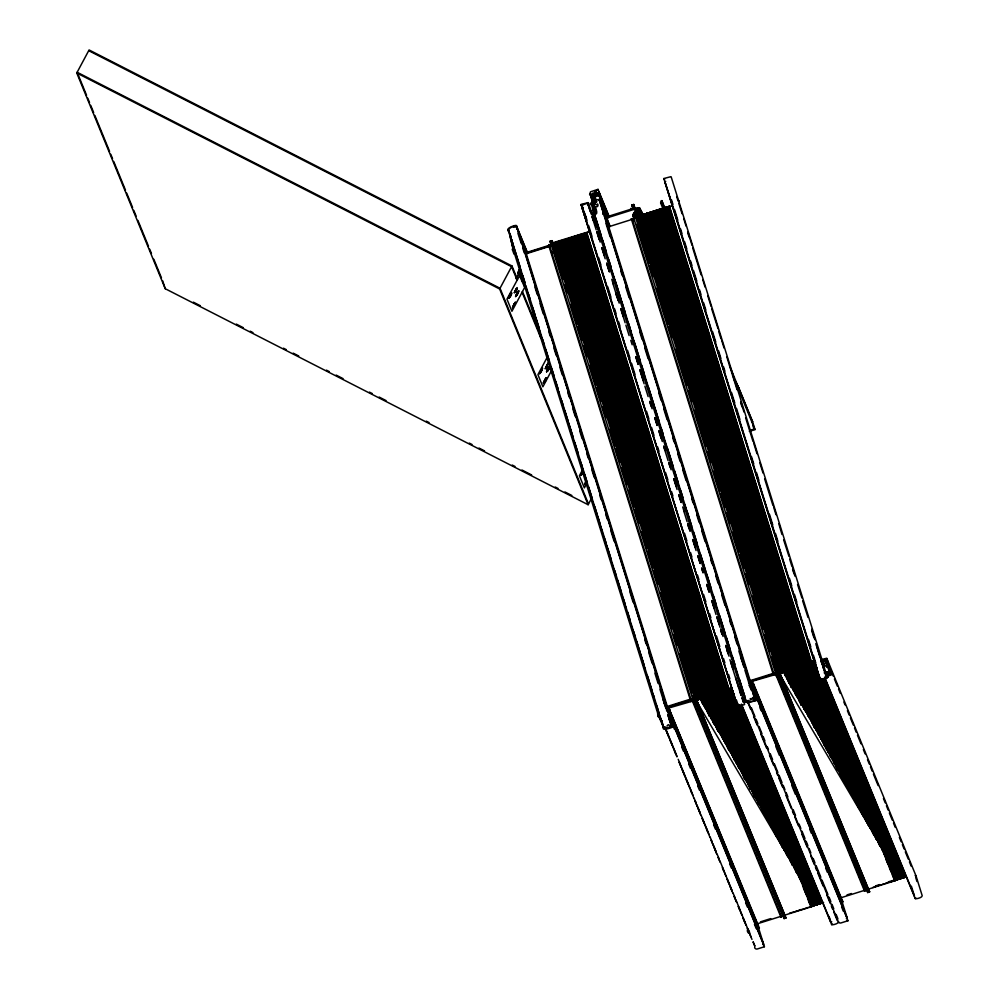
<?xml version="1.0" encoding="UTF-8"?>
<svg xmlns="http://www.w3.org/2000/svg" width="999" height="999" viewBox="0 0 999 999"><rect width="100%" height="100%" fill="white"/><g stroke="black" fill="none" stroke-linecap="round" stroke-linejoin="round"><path stroke-width="1.5" d="M829.095 666.021L826.136 658.816L821.066 660.751M540.047 372.839L541.296 370.567M542.157 369.293L540.909 371.566M663.011 208.729L660.639 202.959L660.938 201.024L661.85 200.624L665.971 210.677M548.339 363.224L545.167 368.868L547.989 363.062M782.217 670.566L782.567 669.08L781.805 669.143M667.919 724.887L667.02 725.948M596.378 201.286L594.605 196.965L596.503 194.693L598.801 194.718L598.101 192.595L598.988 192.32L609.053 216.858M585.576 482.267L584.927 484.64L585.726 483.853M754.732 947.214L754.682 947.726A2.248 2.21 -22.3 0 0 757.417 948.95L764.422 946.74L673.651 725.436A1.361 0.762 -18.1 0 0 673.401 725.112L669.542 725.886L668.93 724.75M547.29 367.944L546.828 368.868M581.93 472.365L581.068 475.199L583.116 472.24M585.801 481.805L584.865 484.577L585.876 483.628M699.013 694.917L699.425 696.328L694.967 698.501L695.491 700.324L696.803 699.949L554.008 243.306L586.788 232.692L590.009 231.955L736.975 704.882L737.861 704.607L737.449 703.171M641.77 215.197L664.285 207.817L806.73 665.009L778.958 673.588L637.562 219.78M664.372 208.067L672.639 205.469L664.834 181.643L665.721 181.368M582.042 472.14L580.993 475.137L582.829 472.789M596.066 227.26L596.141 227.06A1.361 1.136 -16.1 0 0 596.128 226.511M678.87 201.323L678.945 201.124A1.361 1.136 -16.1 0 0 678.933 200.574M516.87 294.106L516.121 295.741L516.995 294.156M517.282 293.306L518.156 291.72L517.407 293.356M548.251 368.806L549.125 367.232L548.376 368.856M511.788 240.784L512.112 240.135M743.368 692.744L743.793 694.118M513.923 304.083L512.487 308.004L515.534 301.985L512.949 306.868L513.761 305.557C513.049 308.142 516.446 300.387 514.26 304.445L514.235 303.921M590.671 499.937L588.111 504.72L165.235 288.723L76.761 72.989L89.086 49.95L511.963 265.946L517.494 279.42M165.235 288.723L162.675 280.806M588.111 504.72L499.637 288.986L511.963 265.946M516.071 278.696L516.745 277.422A11.414 11.201 -22.3 0 0 518.356 272.989L524.7 287.387L511.925 311.263L506.955 299.138L519.992 274.875A1.898 1.861 -22.3 0 0 520.129 274.363M522.215 281.318L522.427 280.819A1.898 1.861 -22.3 0 0 522.564 280.307M547.14 357.392L537.924 374.637L542.894 386.775L550.874 371.853M582.23 470.454L579.395 475.761L584.365 487.899L585.814 485.189M779.133 669.567L779.382 671.465M586.288 481.743L585.389 483.491L586.201 482.18M696.328 700.074L697.015 699.088M778.958 673.588L779.645 672.602M826.123 672.901L828.633 671.49L829.819 674.375M547.19 364.51L546.316 367.332M546.703 365.809L545.779 367.332L546.453 366.483M547.052 365.359L547.714 364.51L546.79 366.034M743.006 700.611L744.73 700.536L743.368 701.872M598.988 200.562L599.2 200.212A1.361 1.136 -16.1 0 0 599.175 199.65L755.232 700.511L747.951 702.784L745.754 702.047M741.308 704.832L740.684 705.232M666.77 710.664L667.881 708.778M752.784 683.915L753.496 683.691L752.946 684.477L842.257 902.247L842.756 901.31L842.045 901.535L751.91 680.881L775.349 673.501L864.51 891.046L865.221 890.821L776.211 673.788L777.859 672.714L867.731 892.569L869.842 891.62L868.231 891.645M666.171 708.041L694.255 698.726L694.942 701.123L699.637 699.213L557.192 242.02L699.637 699.213M641.458 216.508L637.849 208.192M639.647 220.467L640.297 220.017M633.828 220.492L633.716 221.154M595.691 214.285C598.326 213.374 595.329 208.666 595.779 206.543C599.912 207.792 597.027 201.586 597.24 204.92L595.267 204.383L592.494 193.444C593.706 194.368 596.353 194.468 597.277 195.155L598.314 193.244M742.794 699.874L746.016 700.137M740.471 689.884A1.436 0.799 -18.1 0 0 740.759 690.147L741.408 690.172L595.729 222.615L595.254 223.102A1.436 1.186 -16.1 0 0 595.217 223.651M876.635 839.197L804.083 662.374L805.069 661.825M752.572 697.789L750.611 699.937L750.212 698.526M747.727 928.983C745.604 933.491 753.283 936.001 747.202 928.183M832.167 923.75C829.195 926.036 838.823 924.025 838.611 921.752M692.844 700.037L691.957 700.649L692.694 700.923M634.24 468.781L625.162 471.69L626.123 471.578M716.87 442.295L707.804 445.192L717.931 442.195L788.823 669.705M596.016 201.81L595.404 203.209M657.642 713.236L657.841 716.37A1.436 0.799 -18.1 0 0 658.129 716.645L658.766 716.67L513.099 249.101L512.612 249.6A1.436 1.186 -16.1 0 0 512.587 250.137M740.184 686.775L739.772 687.462M820.666 679.72L820.254 680.082A1.361 0.762 -18.1 0 0 820.216 680.469M694.942 701.123L784.14 918.593L786.063 917.969L785.851 917.294M869.58 891.995L780.381 674.525L777.072 675.399L776.548 673.576M751.748 421.953L752.522 421.703L729.557 365.709M696.79 700.536L785.976 918.019M551.261 242.357L552.484 241.271L550.274 241.733L693.893 702.684L695.754 701.51M780.381 674.525L779.095 674.3L778.571 672.489L783.016 670.317L781.967 668.843M633.89 215.859L635.127 214.785L632.904 215.247L776.523 676.186L778.596 675.137M512.924 248.551L512.487 248.938A1.436 1.186 -16.1 0 0 512.412 249.588L513.961 254.071M662.15 721.003L661.6 721.628M664.884 726.66L664.859 726.735C661.226 728.421 674.138 727.497 673.651 725.436M748.263 702.21L838.286 921.702A2.248 2.21 -22.3 0 0 841.008 922.926L848.014 920.728L757.254 699.412C757.879 701.76 744.667 702.247 748.463 700.724L749.013 700.424M516.108 227.21L516.57 226.698A1.361 1.136 -16.1 0 0 516.545 226.149L672.589 726.997C674.025 726.81 661.101 731.768 663.511 727.622L656.543 705.294M915.758 897.739C912.786 899.999 922.427 898.014 922.214 895.741L916.083 876.061L826.847 658.491A1.361 0.762 -18.1 0 0 826.635 658.254L821.827 659.527M738.136 706.168L737.624 706.58A1.361 0.762 -18.1 0 0 737.587 706.967L744.53 704.557A1.361 0.762 -18.1 0 0 744.58 704.17L740.409 689.71M575.711 237.213L579.87 235.689L575.574 237.263M609.215 216.671L598.014 189.348L590.521 191.796L589.622 194.493A1.261 1.036 -16.1 0 0 589.897 194.93L590.884 193.868L593.918 203.559M596.828 194.63L595.441 191.121L598.051 189.935A1.386 1.149 -16.1 0 0 598.026 189.385L598.026 189.385M594.605 196.965L599.075 195.554L603.771 207.03M585.139 214.535L581.018 204.47L588.136 202.597A1.361 1.136 -16.1 0 1 588.448 203.059L596.378 227.223M822.627 661.775L827.209 677.672A1.361 0.762 -18.1 0 1 827.16 678.071L820.216 680.494L663.823 178.534L670.941 176.661A1.361 1.136 -16.1 0 1 671.253 177.123L822.165 660.289M527.559 252.859L516.358 225.562C515.871 224.638 504.183 228.521 508.853 231.268M737.587 706.992L581.193 205.032L588.299 203.147A1.361 1.136 -16.1 0 1 588.611 203.609M583.978 204.508L581.343 204.97A1.361 1.136 -16.1 0 1 581.031 204.508M599.163 199.625C598.676 198.701 586.987 202.585 591.658 205.319L610.901 266.82M516.533 226.111C516.046 225.187 504.345 229.071 509.028 231.818M513.786 227.335L516.396 226.149A1.361 1.136 -16.1 0 0 516.371 225.587L516.371 225.587M590.009 231.955L582.03 207.58L582.917 207.305M583.091 207.854L582.205 208.129L736.975 704.882M516.62 229.358L517.507 229.071M608.341 216.983L605.968 211.214L605.257 211.438L598.988 192.32M610.064 226.199L604.645 212.562L602.784 213.886M643.181 216.071L638.648 207.942L633.653 208.354L632.779 205.669L634.115 205.107L633.716 204.458L631.78 205.045L632.941 208.591L631.156 209.153L630.906 208.379L630.444 209.378L607.005 216.758L605.531 212.287L605.968 211.214M604.645 212.562L606.455 218.082L639.36 207.705L643.856 215.859M635.014 209.078L636.113 211.663L636.076 209.902L637.3 209.515L638.486 212.4M526.66 253.122L524.288 247.352L523.576 247.577L526.036 253.771M604.457 215.784L606.381 221.641L607.367 222.253L606.655 222.477M527.397 253.059L517.332 228.521L523.751 248.139L524.463 247.914L669.005 711.837L668.294 712.062L672.015 724.987M524.025 248.976L524.737 248.751L524.288 247.352M525.312 252.884L548.751 245.492L549.213 244.505L549.637 245.829L551.423 245.267L550.099 241.184L552.322 240.722L551.086 241.795M589.835 231.406L553.983 242.42L555.069 243.506M776.211 673.788L773.476 675.112L631.306 218.793L634.053 218.769L632.904 215.247M548.676 245.292L549.388 245.067L691.558 701.373L690.846 701.598L548.676 245.292L548.926 246.054L525.486 253.434L523.851 248.426L524.562 248.189L526.923 253.958M549.462 245.267L551.248 244.705M559.003 242.27L572.714 237.949M575.461 237.075L585.414 233.941M607.017 223.601L608.116 226.948L631.555 219.555L631.306 218.793M527.684 253.284L555.494 244.518M666.121 212.937L664.947 210.065L638.111 218.531L637.35 216.196L639.06 220.667M637.187 220.08L638.411 219.693M749.799 430.432L754.008 429.108L752.746 425.05M749.325 431.381L754.982 429.595L752.297 420.816M627.434 471.166L635.302 468.681M778.258 667.344L779.47 666.97M778.97 667.407L779.682 666.87M778.521 668.219L779.969 667.769A5.457 5.345 -22.3 0 1 780.356 668.818M696.303 696.553L697.527 696.166M722.177 688.511L724.999 687.612M785.202 668.968L790.446 667.32M666.508 710.776L668.294 710.214L667.22 706.48L700.137 696.103L699.387 693.518M749.687 684.39L751.897 684.19L750.823 680.456L783.74 670.092M669.904 709.702L669.342 710.501L758.653 928.258L759.377 928.034L668.319 706.905L691.758 699.512L780.906 917.07L783.216 915.633L784.14 918.593M748.8 681.555L751.723 680.631M786.001 669.829L788.86 668.93M713.386 693.156L716.246 692.257M778.021 673.114L814.235 661.7M694.904 699.487L696.128 699.1M694.979 699.65L730.182 688.636M695.104 699.962L696.54 699.5A5.457 1.049 -17.3 0 0 696.415 699.2M695.167 700.124L696.39 699.737A5.457 1.049 -17.3 0 1 696.166 699.949L696.228 700.112A5.869 1.136 -17.3 0 0 695.741 698.925L695.804 699.063A5.457 1.049 -17.3 0 1 696.078 699.088M732.329 688.736L710.301 695.666L567.907 238.649L710.351 695.841L704.944 697.364L562.549 240.334L704.994 697.527L699.587 699.05M827.859 666.333L825.486 660.564L822.652 660.839M821.028 661.975L825.486 660.564M750.761 685.002L751.473 684.777L750.923 685.576L754.645 698.501M749.088 685.701L752.06 684.765L755.019 691.957M826.136 658.816L828.246 666.133L826.86 667.207L828.421 666.72L830.781 672.489M742.057 698.451L745.042 697.514M824.175 672.901L828.633 671.49M744.48 698.301L742.657 699.375M753.583 696.815L755.369 696.253L755.781 697.689L756.668 697.414L847.239 918.243L846.353 918.518M671.778 722.277L672.19 723.701L673.076 723.426L763.648 944.255L762.749 944.53M746.253 700.961L747.102 700.686M664.834 181.643L819.605 678.396L820.504 678.109M743.443 702.484L747.814 700.873A1.361 0.762 -18.1 0 0 747.851 700.486M669.555 727.309L671.715 726.635M825.599 678.159L826.46 677.884M760.501 921.84L770.753 918.605M810.738 906.006L811.837 906.617L785.401 914.947M894.742 879.395L901.797 877.172M847.027 894.892L851.423 893.518M875.486 885.926L879.782 884.577M888.361 881.867L892.656 880.519M894.392 879.969L895.104 879.744M823.588 902.447L820.329 903.471L738.96 705.094M668.319 706.905L757.267 923.813L780.706 916.42L780.906 917.07M751.91 680.881L840.871 897.789L864.31 890.409L864.51 891.046M776.073 673.276L865.022 890.184L866.82 889.622L867.731 892.569M867.532 889.397L895.441 880.594L895.166 879.732M669.78 711.375L758.441 927.559L759.377 928.034M741.445 704.083L830.856 922.102L831.755 921.827M915.146 875.586L916.083 876.061M847.077 920.216L848.014 920.728M664.722 179.208L664.235 179.096A1.361 1.136 -16.1 0 1 663.836 178.571L663.836 178.571M696.615 699.974L785.164 915.871M509.228 230.07L508.603 230.195L513.299 249.987M592.145 199.238L592.882 199.088L593.131 200.162L592.395 200.3L593.394 201.224L593.643 202.285L592.894 202.435L593.406 204.608L594.143 204.47L593.906 206.731L594.655 206.593L594.904 207.655L594.155 207.804L595.404 209.79L594.667 209.927L595.429 213.174L590.334 194.068L595.416 213.099M512.412 243.456L513.149 243.306M512.487 243.956L513.224 243.818M671.803 726.61L672.339 726.673A1.361 0.762 -18.1 0 1 672.589 726.972M753.196 697.602L753.87 696.753L755.669 697.302M661.75 213.137L662.899 213.137M598.214 192.919C596.465 194.942 592.107 192.12 595.641 191.758M660.639 202.959L661.788 202.959L664.16 208.729M670.267 722.776L672.077 723.313M763.76 946.203L764.41 946.715M581.893 205.694L581.518 205.519A1.361 1.136 -16.1 0 1 581.206 205.057L581.193 205.032M814.709 660.626L813.036 660.976L819.567 676.96M813.086 661.138L901.897 878.333L901.135 878.333L812.1 661.263L812.849 661.213M811.875 661.338L901.198 878.546L899.737 878.783L810.701 661.7L811.875 661.338L900.961 878.62M898.863 879.282L809.777 662L810.751 661.875L899.799 878.995L898.338 879.22L809.889 663.586M809.827 662.162L806.742 662.949L895.766 880.032M819.605 678.396L814.959 662.237L806.73 665.009M806.792 663.124L895.304 880.169M806.555 663.199L803.483 663.985L873.114 833.815M858.353 807.404L800.037 665.259L803.533 664.148M857.005 804.794L800.037 665.259M799.799 665.322L796.952 666.033L844.18 781.23M797.002 666.208L842.769 778.433M830.306 756.38L793.693 667.07L796.777 666.283M816.071 730.019L790.659 668.019L793.743 667.232M790.709 668.194L815.196 728.471M790.484 668.269L787.399 669.043L802.197 705.169M787.449 669.218L784.377 670.004L791.495 687.424M784.415 670.179L783.204 670.366M722.677 689.123L724.774 688.461M713.873 692.082L714.572 691.857M905.094 877.085L901.897 878.333M898.338 879.22L895.541 880.107L807.105 664.46M895.366 880.381L894.667 880.606M891.17 881.705L888.548 882.304M885.514 883.253L887.849 882.529M884.889 883.69L882.492 884.215M881.618 884.714L878.533 885.464M875.499 886.413L878.296 885.539M875.336 886.7L872.764 887.512M820.329 903.471L818.93 903.92L737.562 705.531M818.93 903.92L817.532 904.357L729.095 688.723M817.532 904.357L808.74 907.354M804.545 908.678L801.747 909.565M798.651 910.301L801.223 909.502M798.251 910.663L795.629 911.263M794.992 911.687L792.594 912.212M789.572 913.173L791.67 912.512M88.699 50.674L511.575 266.658L517.107 280.145M77.148 72.278L500.024 288.261L588.498 503.996M76.761 72.989L499.637 288.986M193.356 302.16L200.287 305.706M236.326 324.113L243.269 327.66M250.2 331.193L252.972 332.617M283.479 348.189L286.251 349.613M293.182 353.147L298.726 355.981M326.448 370.142L329.233 371.566M336.163 375.1L343.094 378.646M369.43 392.108L372.202 393.519M379.145 397.053L386.076 400.599M426.286 421.141L429.058 422.552M469.268 443.094L472.04 444.505M478.971 448.052L484.515 450.874M512.25 465.047L515.022 466.458M521.953 470.005L531.655 474.962M555.219 487L558.004 488.411M564.934 491.958L571.865 495.492M718.169 685.801L718.93 688.011M554.008 243.306L555.232 244.056M641.108 214.36L638.873 210.552L638.648 207.942L640.421 212.238M804.083 662.374L806.218 662.999L805.481 660.451M720.479 688.386L722.614 689.023L811.837 906.617M825.873 673.114L830.706 674.675L828.421 666.72M749.862 683.903L750.374 684.652L751.485 682.754M518.356 272.989L519.78 275.387M780.144 675.162L778.571 672.489L779.744 675.361M781.717 677.821L882.367 848.75L882.167 848.039M735.826 382.954L738.973 388.324L752.572 421.678M738.973 388.324L734.452 380.182L739.322 389.36M783.778 671.678L882.367 848.75L784.49 671.453L789.26 683.266M700.174 697.702L798.775 874.762L798.563 874.063M784.477 671.465L805.868 711.338M807.354 714.085L809.565 718.219M725.224 742.856L700.873 697.477L798.775 874.762L694.967 698.501L696.153 701.373M726.698 745.604L729.657 751.111M639.672 211.051L641.658 215.884L639.36 207.705L643.756 215.946M744.08 694.792L744.68 696.166M741.233 689.635L744.717 697.702M662.037 722.639L659.14 715.921L658.766 716.67M660.289 718.593L660.576 719.268M663.823 728.234L658.603 716.133L660.002 717.919L656.58 706.693M663.511 727.622L663.798 728.296L660.576 717.806M749.063 932.554L751.985 939.41M753.159 942.144L754.919 946.265L753.146 941.895M732.617 375.075L754.982 429.595M831.455 671.778L833.228 676.098M834.415 678.983L837.362 686.188M838.548 689.06L840.321 693.381M843.868 702.035L845.042 704.907M847.402 710.676L849.175 714.997M850.361 717.869L853.308 725.074M854.495 727.959L856.268 732.279M857.454 735.164L860.988 743.805M863.361 749.562L865.134 753.883M867.494 759.64L869.267 763.973M870.441 766.845L872.214 771.166M873.401 774.05L878.121 785.576M883.441 798.538L885.214 802.859M886.4 805.743L888.173 810.064M889.347 812.936L892.307 820.142M893.481 823.026L895.254 827.347M899.387 837.424L901.16 841.745M902.347 844.63L904.12 848.95M905.306 851.835L908.253 859.04M909.44 861.912L911.213 866.233M639.36 207.705L642.894 216.321M827.609 666.97L830.132 673.301M824.612 660.227L827.559 667.432M639.36 211.663L641.133 215.984M828.084 672.29L829.27 675.162M638.536 210.29L640.309 214.623M822.402 659.989L824.762 665.759M823.114 661.825L824.887 666.146M822.951 662.349L824.724 666.683M826.71 674.35L827.896 677.222M636.076 209.902L637.262 212.787M827.784 677.459C824.45 672.452 830.294 674.562 826.972 675.848M633.628 204.47L635.401 208.791M826.473 674.55L827.659 677.434M823.388 667.744L825.761 673.513M632.779 205.669L634.552 209.99M635.189 212.275L636.85 217.595A2.897 2.847 -22.3 0 1 635.189 212.275L636.95 216.571M631.78 205.045L632.966 207.929M825.636 679.507L914.46 896.091L911.35 886.088M915.271 898.688L824.462 677.285L831.405 674.849A1.361 0.762 -18.1 0 0 831.455 674.462L826.872 658.553M823.725 678.708L905.156 877.297M823.501 678.783L904.919 877.372M823.263 678.845L904.632 877.234M823.026 678.92L904.457 877.522M904.22 877.597L822.602 678.658M822.564 679.07L903.995 877.671M822.327 679.145L903.758 877.746M822.102 679.22L903.458 877.609M821.865 679.295L903.296 877.884M814.61 662.287L816.97 668.031M821.628 679.37L903.059 877.959M814.372 662.362L816.732 668.106M821.403 679.432L902.834 878.034M814.085 662.262L817.681 671.053M821.166 679.507L902.596 878.109M813.86 662.337L818.618 674.013M820.928 679.582L902.297 877.971M820.703 679.657L902.134 878.258M901.66 878.396L812.574 661.113M812.337 661.188L901.36 878.258M900.736 878.695L811.688 661.575M811.4 661.488L900.499 878.77M811.176 661.563L900.199 878.633M900.037 878.92L810.988 661.8M810.476 661.775L899.562 879.058M810.826 663.286L899.337 879.132M810.589 663.361L899.038 878.995M898.638 879.357L809.54 662.075M809.939 663.748L898.401 879.432M809.665 663.661L898.163 879.507M809.427 663.723L897.864 879.37M809.19 663.798L897.701 879.644M808.965 663.873L897.464 879.719M808.728 663.948L897.239 879.794M808.503 664.023L897.002 879.869L808.541 664.198M808.266 664.098L896.765 879.944M808.029 664.173L896.54 880.019M807.804 664.248L896.303 880.094M805.556 659.49L806.73 662.362M807.567 664.323L896.066 880.169M806.805 664.435L895.441 880.594M806.63 664.61L895.141 880.456M806.405 664.685L894.904 880.531M806.218 664.934L882.229 850.199M885.763 858.828L888.186 864.784M889.36 867.669L891.133 871.977M892.307 874.849L894.08 879.17M805.981 664.997L880.281 846.165M880.057 846.24L805.806 665.309L663.361 208.117M805.469 664.972L879.232 844.879M805.007 665.122L876.41 839.272M804.769 665.197L876.173 839.347M804.532 665.272L874.699 836.338M804.307 665.346L873.938 835.176M871.116 829.582L803.246 664.06M803.009 664.123L870.291 828.208M802.784 664.198L869.992 828.084M868.581 825.286L802.597 664.447M802.909 665.784L868.343 825.361M802.672 665.858L866.995 822.751M802.434 665.933L866.17 821.39M802.209 666.008L863.586 815.708M801.972 666.083L863.348 815.783M801.735 666.158L863.124 815.858M801.51 666.221L862.237 814.297M801.273 666.296L860.289 810.251M801.036 666.37L860.002 810.127M858.591 807.329L800.211 665.009M799.749 665.159L856.942 804.607M856.118 803.233L799.562 665.396M799.874 666.745L854.182 799.188M799.637 666.82L853.945 799.262M799.412 666.882L853.059 797.702M799.175 666.957L852.234 796.34M798.938 667.032L850.236 792.107M798.988 667.207L850.299 792.294M798.713 667.107L848.288 788.061M798.476 667.182L848.064 788.136M798.238 667.257L847.239 786.762M798.014 667.332L847.002 786.837M845.004 782.604L797.19 665.958M797.539 667.469L844.118 781.043M796.49 666.183L842.482 778.321M796.84 667.694L842.244 778.383M796.615 667.769L840.296 774.337M796.378 667.844L838.298 770.104M796.141 667.919L838.011 769.979M796.191 668.081L838.061 770.179M795.916 667.994L837.237 768.805M795.679 668.056L837.012 768.88M795.454 668.131L835.002 764.647M795.216 668.206L834.19 763.273M794.979 668.281L832.179 759.04M794.754 668.356L831.305 757.492M794.792 668.531L831.355 757.679M831.131 757.741L793.93 666.995M793.456 667.145L828.296 752.147M793.818 668.656L828.071 752.21M793.581 668.718L826.66 749.412M604.62 208.479L608.616 217.819M793.356 668.793L826.373 749.3M793.119 668.868L825.012 746.69M605.531 212.287L607.617 217.208M792.881 668.943L824.187 745.316M792.657 669.018L822.189 741.083M792.419 669.093L821.365 739.71M792.182 669.168L819.355 735.476M791.957 669.243L819.13 735.551M595.441 191.121L596.615 193.993M791.72 669.305L818.306 734.19M606.455 218.082L609.989 226.698M816.308 729.944L790.896 667.944M790.783 669.605L814.422 727.284M790.559 669.68L814.197 727.359M790.321 669.755L812.187 723.126M790.084 669.829L810.189 718.88M789.859 669.904L809.365 717.519M789.622 669.967L809.128 717.594M789.385 670.042L808.303 716.233M593.356 193.169L596.89 201.786M789.16 670.117L806.305 711.987M788.336 668.756L806.068 712.062M788.099 668.831L805.256 710.701M805.019 710.764L787.911 669.068M787.637 668.98L804.195 709.402M592.494 193.444L596.028 202.06M787.399 669.043L800.961 702.11M787.761 670.554L801.96 705.244M787.524 670.629L801.722 705.306M787.287 670.704L801.498 705.381M787.062 670.779L801.26 705.456M786.825 670.853L799.262 701.223M786.588 670.928L796.028 693.93M786.638 671.103L797.252 696.977M786.363 671.003L797.027 697.052M590.334 194.068L592.095 198.376M786.126 671.078L796.203 695.691M590.259 193.993L592.032 198.302M785.888 671.141L795.379 694.317M785.664 671.216L793.381 690.084M592.395 200.3L593.568 203.172M785.426 671.291L793.144 690.159M785.189 671.365L789.322 681.43M785.239 671.54L791.732 687.349M784.727 671.515L791.27 687.499M784.327 671.528L789.035 683.328M784.078 671.902L787.025 679.095M783.603 671.753L785.376 676.061M589.485 207.63L587.712 203.321L591.246 214.136M590.659 210.514L593.606 217.695M780.219 673.95L869.355 891.295M809.202 747.177L810.976 751.485M832.179 803.208L833.953 807.517M779.095 674.3L780.868 678.621M783.228 684.377L785.002 688.698M786.176 691.57L787.949 695.891M790.309 701.648L791.495 704.532M799.163 723.239L800.936 727.559M802.122 730.444L803.883 734.752M809.202 747.714L811.563 753.471M815.109 762.1L816.87 766.42M818.056 769.305L819.829 773.613M822.189 779.37L823.963 783.691M825.137 786.575L826.91 790.896M833.99 808.166L836.95 815.359M838.124 818.243L839.897 822.552M841.083 825.436L842.844 829.757M848.163 842.706L850.524 848.463M854.07 857.105L855.831 861.413M857.017 864.297L858.79 868.618M861.15 874.375L862.924 878.683M864.098 881.568L865.871 885.888M777.859 672.714L866.82 889.622M582.03 207.58L586.176 217.682M753.496 683.691L842.969 902.022M750.823 680.456L751.997 683.328M764.46 714.997L766.233 719.317M777.447 746.665L779.22 750.986M784.54 763.935L786.3 768.256M800.474 802.809L802.247 807.13M816.42 841.682L818.193 846.003M833.428 883.153L835.127 887.299M837.399 892.831L839.098 896.99M756.905 700.349L755.719 697.464C750.286 698.875 753.458 700.599 756.992 699.1A1.361 0.762 -18.1 0 1 757.242 699.4M759.927 707.791L761.113 710.676M775.911 746.765L779.47 755.419M791.895 785.726L795.441 794.392M809.652 829.033L811.425 833.366M825.636 868.006L827.409 872.327M841.62 906.967L843.393 911.3M751.423 707.816L754.932 716.508M756.131 719.305L757.879 723.676M759.078 726.473L762 733.728M763.186 736.513L764.934 740.896M767.294 746.64L768.468 749.512M770.254 753.733L772.589 759.552M774.375 763.785L777.884 772.464M779.083 775.261L782.005 782.517M783.204 785.301L784.952 789.685M786.138 792.482L787.886 796.865M793.206 809.702L795.541 815.521M799.088 824.05L800.836 828.433M802.035 831.218L804.957 838.473M806.156 841.27L807.904 845.654M809.09 848.438L810.838 852.821M813.211 858.478L814.959 862.874M816.158 865.658L820.841 877.222M822.027 880.094L827.909 894.442M829.108 897.227L830.856 901.61M832.042 904.395L833.79 908.79M836.163 914.447L837.911 918.83M747.702 702.122L750.649 709.315M753.596 716.495L757.13 725.112M760.664 733.741L766.558 748.101M769.505 755.294L773.626 765.346M776.573 772.527L777.746 775.411M778.933 778.283L782.467 786.9M786.001 795.516L791.308 808.453M792.482 811.325L793.656 814.197M794.842 817.07L798.376 825.698M801.91 834.315L807.217 847.252M810.751 855.868L814.285 864.485M815.459 867.357L816.645 870.229M817.819 873.114L823.126 886.038M826.66 894.654L830.194 903.283M831.38 906.155L832.554 909.028M833.728 911.9L837.262 920.529M551.935 240.609L553.708 244.93M741.458 704.745L831.68 924.712M550.099 241.184L551.873 245.504M740.721 706.156L821.553 903.321M740.484 706.231L821.328 903.396M740.247 706.305L821.091 903.471M739.485 705.119L820.853 903.533M739.248 705.194L820.554 903.396M739.01 705.269L820.391 903.683M738.736 705.157L820.154 903.758M731.468 688.161L734.415 695.341M738.498 705.232L819.929 903.833M731.243 688.224L734.19 695.416M738.261 705.306L819.692 903.908M730.956 688.136L734.54 696.927M738.036 705.381L819.392 903.77M730.719 688.211L736.663 702.759M737.799 705.456L819.23 904.058M730.494 688.274L736.388 702.659M730.544 688.448L818.993 904.12M730.257 688.348L818.755 904.195M730.019 688.423L818.531 904.27M729.794 688.498L818.231 904.132M729.557 688.573L818.056 904.42M729.32 688.648L817.831 904.495M729.145 688.885L817.594 904.57M728.858 688.798L817.294 904.432M728.621 688.86L817.132 904.719M728.446 689.11L816.895 904.782M728.209 689.185L816.67 904.857M727.971 689.26L816.433 904.932M727.697 689.16L816.133 904.794M727.459 689.235L815.971 905.082M727.222 689.31L815.733 905.156M726.997 689.385L815.496 905.231M726.76 689.46L815.271 905.306M726.523 689.522L814.972 905.169M726.298 689.597L814.797 905.444M726.648 691.108L814.572 905.519M726.423 691.183L814.335 905.594M726.186 691.258L814.098 905.668M725.948 691.333L813.798 905.531M725.174 690.134L813.636 905.818M724.312 688.598L813.398 905.893M724.075 688.673L813.174 905.968M723.838 688.748L812.874 905.831M812.699 906.105L723.663 688.998M723.376 688.898L812.474 906.18M723.139 688.973L812.237 906.255M812 906.33L722.964 689.21M723.626 692.07L811.538 906.48M723.438 692.307L801.285 882.105M802.459 884.977L811.3 906.555M723.201 692.382L799.275 877.871M803.408 887.936L806.355 895.116M807.467 897.789L811.076 906.617M723.513 693.718L794.267 866.233M808.416 900.736L810.189 905.044M722.976 692.457L797.277 873.626M722.152 691.096L797.04 873.7M721.915 691.171L796.215 872.339M721.678 691.246L794.217 868.094M721.453 691.308L792.806 865.296M721.166 691.221L792.507 865.159M720.941 691.296L792.282 865.234M720.991 691.458L791.158 862.562M720.704 691.358L790.334 861.2M720.466 691.433L788.336 856.955M720.242 691.508L788.099 857.03M720.004 691.583L787.274 855.668M719.767 691.658L787.05 855.743M719.542 691.733L784.39 849.862M719.592 691.895L785.039 851.498M719.305 691.808L784.215 850.137M719.068 691.882L782.804 847.339M718.843 691.945L782.517 847.214M718.606 692.02L782.279 847.277M718.418 692.27L780.344 843.243M718.144 692.17L778.283 838.798M718.194 692.344L778.333 838.998M717.906 692.245L778.109 839.073M717.669 692.319L776.698 836.275M717.444 692.394L776.46 836.35M717.207 692.469L775.049 833.541M716.97 692.544L774.225 832.179M716.745 692.607L772.165 827.746M716.795 692.782L772.227 827.934M716.508 692.682L771.403 826.573M716.271 692.757L771.166 826.648M715.446 691.395L770.341 825.286M715.222 691.47L768.343 821.041M714.984 691.545L768.106 821.116M714.747 691.62L766.695 818.318M714.522 691.683L766.408 818.193M714.285 691.758L764.46 814.148M714.06 691.832L764.223 814.222M713.823 691.907L762.225 809.977M713.586 691.982L760.227 805.743M713.948 693.493L759.402 804.382M713.711 693.568L759.165 804.457M713.473 693.643L758.341 803.084M713.249 693.718L756.343 798.85M713.011 693.781L756.106 798.925M712.774 693.855L755.232 797.364M712.549 693.93L754.47 796.191M712.362 694.18L751.822 790.321M752.459 791.957L754.233 796.265M712.125 694.255L751.585 790.396M712.437 695.591L750.811 789.222M711.663 694.392L750.586 789.297M711.375 694.305L750.349 789.372M711.151 694.38L748.351 785.127M710.913 694.442L746.353 780.893M710.676 694.517L746.116 780.968M710.451 694.592L745.291 779.595M710.214 694.667L745.054 779.67M709.989 694.742L741.82 772.377M710.027 694.917L741.283 771.116M742.469 773.988L744.23 778.308M709.752 694.817L741.583 772.439M709.515 694.892L740.234 769.829M709.327 695.129L739.41 768.468M709.103 695.204L739.173 768.531M708.815 695.104L738.348 767.17M708.591 695.179L736.3 762.749M708.628 695.354L736.35 762.936M708.353 695.254L736.113 762.999M708.116 695.329L734.702 760.202M707.891 695.404L734.477 760.276M707.654 695.479L732.467 756.031M707.417 695.554L730.469 751.797M707.192 695.629L730.182 751.685M707.242 695.791L730.232 751.872M706.955 695.691L729.407 750.499M706.718 695.766L729.183 750.574M706.493 695.841L728.358 749.213M706.256 695.916L726.348 744.979M706.018 695.991L725.474 743.431M705.794 696.066L723.476 739.185M705.843 696.228L724.113 740.808M705.556 696.141L723.301 739.447M705.319 696.216L722.477 738.074M705.094 696.278L720.466 733.84M704.857 696.353L720.242 733.915M704.62 696.428L719.417 732.542M704.395 696.503L719.13 732.442M704.445 696.678L719.18 732.617M704.158 696.578L718.356 731.256M703.92 696.653L718.131 731.33M703.696 696.728L717.307 729.969M703.508 696.965L715.296 725.724M703.82 698.313L714.485 724.362M703.046 697.115L714.248 724.437M702.809 697.19L713.423 723.076M702.522 697.09L711.425 718.83M702.297 697.165L711.188 718.905M702.06 697.24L709.777 716.096M701.822 697.314L709.54 716.171M701.598 697.389L709.315 716.246M701.36 697.464L707.304 712.012M701.123 697.527L705.893 709.203M700.898 697.602L705.069 707.841M700.724 697.539L704.844 707.592M700.474 697.926L703.421 705.107M509.453 232.705L511.226 237.038M700.012 697.764L702.359 703.508M720.304 760.276L722.077 764.585M697.265 704.645L699.038 708.953M706.118 726.236L709.078 733.428M710.252 736.3L712.025 740.621M713.211 743.506L714.972 747.826M720.291 760.776L722.652 766.533M726.198 775.162L727.959 779.482M729.145 782.367L730.918 786.688M733.278 792.444L735.052 796.752M736.226 799.637L737.999 803.958M745.079 821.228L748.039 828.421M749.213 831.305L750.986 835.614M752.16 838.498L753.933 842.819M760.426 858.653L763.973 867.282M765.147 870.166L766.92 874.487M768.106 877.359L769.879 881.68M772.239 887.437L774.013 891.757M776.373 897.514L777.547 900.386M781.093 909.028L782.866 913.348M695.429 701.598L783.216 915.633M520.092 275.187L522.527 281.131M692.469 699.288L781.63 916.845M522.465 291.558L537.824 329.008M522.09 292.282L540.983 338.374M667.22 706.48L668.993 710.789M670.829 716.533L668.456 710.776L671.615 721.703M672.589 720.853L674.362 725.174M688.536 759.727L690.309 764.048M711.563 815.871L713.336 820.191M714.51 823.064L716.283 827.384M727.509 854.744L729.27 859.065M739.909 884.977L741.083 887.849M755.506 923.001L757.205 927.159M672.19 723.701L674.55 729.482M681.655 746.802L683.428 751.136M688.761 764.123L690.534 768.443M697.639 785.763L699.412 790.097M713.623 824.737L715.396 829.07M729.607 863.71L731.38 868.044M745.591 902.684L747.364 907.005M754.47 924.325L756.243 928.658M666.345 730.394L668.98 736.775M669.305 737.599L671.078 741.932M671.353 742.444L676.997 756.368M678.184 759.252L679.957 763.586M680.157 764.048L687.062 780.906M687.237 781.193L692.981 795.329M694.155 798.226L696.053 802.784M697.115 805.431L700.074 812.649M701.261 815.546L709.003 834.365M710.189 837.15L711.937 841.533M713.136 844.33L716.058 851.623M717.257 854.37L719.018 858.84M720.192 861.538L727.896 880.481M728.433 881.63L732.042 890.584M733.141 893.106L735.002 897.801M736.088 900.286L741.957 914.722M742.107 915.121L743.88 919.455M744.305 920.454L750.986 936.775M665.147 728.059L672.09 744.879M672.24 745.354L674 749.675M674.462 750.661L676.96 756.867M681.093 766.957L679.195 762.212L685.039 776.61M682.155 769.43L688.074 783.865L686.226 779.495M688.186 784.24L689.959 788.561M694.093 798.651L690.446 789.635L691.558 792.494M695.179 801.186L697.052 805.843M698.139 808.403L700.586 814.485M702.285 818.506L704.07 822.839M704.133 823.139L705.906 827.459M706.43 828.608L710.039 837.537M712.999 844.742L711.163 840.159L717.007 854.557M714.135 847.377L716.545 853.383M718.269 857.479L720.054 861.812M725.998 876.423L722.414 867.594L723.526 870.441M728.945 883.628L727.16 879.132L733.004 893.543M730.119 886.35L731.905 890.833M734.265 896.465L736.625 902.359M738.398 906.568L741.945 915.321M743.144 918.118L744.892 922.527M665.509 728.983L669.055 737.637M670.242 740.521L672.015 744.854M674.387 750.624L675.574 753.521M695.104 801.148L701.023 815.584M702.21 818.481L703.983 822.801M706.355 828.583L707.542 831.468M718.194 857.454L719.979 861.775M734.178 896.428L735.963 900.761M738.323 906.53L739.51 909.415M743.056 918.081L746.028 925.299M77.735 73.714L86.576 95.28M87.762 98.164L89.535 102.472M90.709 105.345L93.656 112.537M94.843 115.422L109.59 151.373M110.764 154.246L112.537 158.566M113.711 161.438L125.512 190.197M126.686 193.082L132.592 207.467M133.766 210.339L136.126 216.096M137.899 220.404L148.514 246.291M149.7 249.163L151.461 253.484M153.821 259.24L161.488 277.934M605.344 214.685L603.134 213.074L603.271 214.385M669.03 206.606L811.4 663.548M667.17 207.193L809.527 664.135M665.534 207.705L807.904 664.647M661.85 200.624L664.947 210.065M661.788 202.959L663.91 209.428L638.536 217.432L637.35 216.034L638.623 215.884A5.457 5.345 -22.3 0 1 638.548 216.608L638.811 217.432A5.869 5.757 -22.3 0 0 636.887 211.264L637.112 211.988A5.457 5.345 -22.3 0 1 637.587 212.55L636.375 212.937L635.926 211.501A3.384 3.322 -22.3 0 0 633.341 215.784A3.384 3.322 -22.3 0 0 637.886 217.807M662.037 208.803L804.407 665.746M660.177 209.39L802.547 666.333M658.316 209.977L800.674 666.92M656.68 210.489L799.05 667.444M654.82 211.076L797.177 668.031M653.184 211.601L795.554 668.543M651.323 212.188L793.681 669.13M649.687 212.7L792.007 669.467M647.827 213.287L790.197 670.229M646.191 213.798L788.561 670.741M644.33 214.385L786.7 671.328M642.694 214.897L785.014 671.678M637.3 209.515L639.772 217.033M599.075 195.554L604.37 211.726M600.137 202.585L603.496 212.849M594.867 215.834L594.08 213.449A1.461 1.199 -16.1 0 1 594.118 212.899L594.605 212.4L594.805 213.287M596.665 225.1L597.065 226.323M593.331 220.517L592.007 216.471L596.191 229.87M585.464 233.391L727.834 690.334M583.603 233.978L725.923 690.746M581.967 234.49L724.287 691.258M580.107 235.077L722.477 692.02M578.471 235.589L720.841 692.532M576.61 236.176L718.93 692.956M574.987 236.688L717.344 693.631M573.114 237.275L715.484 694.23M571.49 237.799L713.848 694.742M569.617 238.386L711.937 695.154M566.121 239.485L708.491 696.428M564.26 240.072L706.58 696.84M560.764 241.171L703.134 698.114M559.14 241.683L701.498 698.626M557.679 243.831L558.503 246.366M555.644 242.782L698.001 699.737M517.894 233.217L521.253 243.469M915.746 877.609L916.957 881.493M894.142 880.544L891.645 881.555M676.673 196.553L678.071 201.024M678.821 203.384L682.067 213.798M683.741 218.631L686.051 226.061M687.911 232.018L692.082 245.404M692.732 248.039L701.086 274.837M702.747 279.633L705.069 287.075M707.841 296.004L711.088 306.418M711.75 309.078L718.044 328.733M718.706 331.406L721.028 338.848M721.753 340.634L724.075 348.077M726.847 357.005L737.05 389.735M740.759 401.648L744.005 412.063M745.604 417.757L753.034 441.57M753.745 443.306L756.992 453.721M759.764 462.649L763.011 473.064M764.622 478.796L772.976 505.594M773.676 507.28L775.998 514.722M778.77 523.651L781.955 534.477M783.641 539.822L788.973 556.393M789.672 559.178L791.995 566.62M792.682 568.294L794.942 576.148M797.564 584.49L801.96 598.051M802.659 600.861L807.979 617.394M811.688 629.295L814.934 639.71M816.57 645.529L820.916 659.515M821.678 661.9L824 669.342L821.89 662.025M687.687 232.505L689.085 236.975M740.596 402.31L741.995 406.78M792.582 569.143L793.968 573.613M811.613 630.219L813.923 637.662M815.783 643.631L819.967 657.03M820.891 660.014L825.998 676.398M671.528 199.862L672.914 204.333M674.537 209.628L677.821 220.192M680.581 228.883L681.942 233.416M684.527 241.583L686.85 249.038M690.559 260.951L691.957 265.422M693.531 270.604L696.815 281.131M699.562 289.797L700.948 294.393M703.558 302.672L705.881 310.127M712.524 331.581L715.796 342.07M718.543 350.724L720.891 358.416M723.526 366.745L724.912 371.216M731.53 392.557L734.789 403.009M736.525 408.466L739.884 419.355M751.448 456.506L753.77 463.948M756.48 472.539L758.865 480.307M769.48 514.26L772.764 524.925M775.486 533.478L777.871 541.283M789.447 578.334L791.77 585.901M794.455 594.393L796.84 602.185M808.428 639.348L810.801 646.877M813.436 655.307L815.833 663.124M673.101 206.955L814.497 660.751M669.417 206.206L811.862 663.398M669.18 206.281L811.625 663.473M668.718 206.418L811.113 663.448M668.481 206.493L810.926 663.698M668.256 206.568L810.701 663.761M668.019 206.643L810.414 663.673M667.782 206.718L810.226 663.91M667.557 206.793L810.002 663.985M667.32 206.868L809.714 663.885M666.857 207.005L809.302 664.21M666.62 207.08L809.065 664.285M666.383 207.155L808.778 664.185M666.158 207.23L808.603 664.422M665.921 207.305L808.366 664.497M665.684 207.38L808.091 664.41M665.222 207.53L807.667 664.722M664.984 207.605L807.392 664.622M664.76 207.667L807.204 664.872M664.522 207.742L806.967 664.947M664.06 207.892L806.455 664.922M663.823 207.967L806.268 665.159M663.586 208.042L806.031 665.234M663.124 208.192L805.569 665.384M662.886 208.254L805.344 665.459M662.662 208.329L805.057 665.359M662.424 208.404L804.869 665.596M662.187 208.479L804.645 665.671M661.725 208.629L804.12 665.646M661.488 208.704L803.945 665.896M661.263 208.779L803.708 665.971M661.026 208.853L803.421 665.871M660.789 208.916L803.246 666.121M660.564 208.991L803.009 666.196M660.327 209.066L802.721 666.096M659.864 209.216L802.309 666.408M659.627 209.291L802.022 666.308M659.39 209.365L801.847 666.558M659.165 209.44L801.61 666.633M658.928 209.503L801.373 666.708M658.691 209.578L801.098 666.608M658.466 209.653L800.911 666.845M657.991 209.802L800.399 666.832M657.767 209.877L800.211 667.07M657.529 209.952L799.974 667.145M657.292 210.027L799.699 667.045M657.067 210.09L799.512 667.295M656.83 210.165L799.275 667.369M656.368 210.314L798.763 667.344M656.131 210.389L798.576 667.582M655.893 210.464L798.351 667.657M655.669 210.539L798.064 667.557M655.431 210.614L797.876 667.807M655.207 210.689L797.652 667.881M654.969 210.752L797.364 667.782M654.507 210.901L796.952 668.094M654.27 210.976L796.715 668.169M654.033 211.051L796.428 668.081M653.808 211.126L796.253 668.319M653.571 211.201L796.016 668.393M653.334 211.276L795.728 668.294M865.022 890.184L865.221 890.821M652.871 211.413L795.316 668.618M652.634 211.488L795.042 668.518M652.409 211.563L794.854 668.756M652.172 211.638L794.617 668.831M651.935 211.713L794.38 668.905M651.71 211.788L794.105 668.806M651.473 211.863L793.918 669.055M651.011 212L793.406 669.03M650.774 212.075L793.218 669.28M650.536 212.15L792.981 669.342M650.312 212.225L792.707 669.255M650.074 212.3L792.519 669.492M649.837 212.375L792.294 669.567M649.375 212.525L791.82 669.717M649.138 212.587L791.595 669.792M648.913 212.662L791.358 669.867M648.676 212.737L791.071 669.767M648.438 212.812L790.896 670.004M648.214 212.887L790.659 670.079M647.976 212.962L790.371 669.979M647.514 213.112L789.959 670.304M647.277 213.187L789.672 670.204M647.04 213.249L789.497 670.454M646.815 213.324L789.26 670.529M647.976 217.645L717.469 440.709M646.578 213.399L789.023 670.591M646.341 213.474L788.748 670.504M645.878 213.624L788.323 670.816M645.641 213.699L788.049 670.716M645.416 213.774L787.861 670.966M645.179 213.836L787.624 671.041M644.942 213.911L787.349 670.941M644.717 213.986L787.162 671.178M644.48 214.061L786.925 671.253M644.018 214.211L786.413 671.228M643.781 214.285L786.225 671.478M643.543 214.36L786.001 671.553M643.319 214.423L785.714 671.453M643.081 214.498L785.526 671.703M642.844 214.573L785.301 671.778M642.382 214.723L784.827 671.915M642.157 214.797L784.602 671.99M641.92 214.872L784.315 671.89M641.683 214.947L784.128 672.14M642.382 217.982L783.903 672.215M642.145 218.057L783.666 672.29M641.907 218.132L783.378 672.19M641.683 218.207L783.204 672.427M641.445 218.282L782.966 672.502M641.208 218.356L782.679 672.414M640.983 218.431L782.504 672.652M701.86 414.51L702.784 417.482M724.575 487.437L725.511 490.409M747.302 560.352L748.226 563.324M640.746 218.494L782.267 672.727M640.509 218.569L781.992 672.627M640.284 218.644L781.805 672.876M639.585 217.233L781.568 672.951M639.348 217.307L781.33 673.014M639.585 218.868L781.056 672.926M648.688 248.689L649.725 251.96M671.428 321.666L672.427 324.85M749.824 573.251L750.773 576.336M639.348 218.943L780.868 673.164M639.11 219.018L780.631 673.239M638.885 219.081L780.356 673.139M638.648 219.156L780.169 673.388M638.336 219.056L779.932 673.463M638.186 219.305L779.657 673.363M637.949 219.38L779.47 673.613M637.712 219.455L779.245 673.676M708.915 449.5L709.839 452.472M727.909 510.439L728.833 513.411M746.89 571.366L747.814 574.338M695.691 407.842L696.615 410.826M634.74 214.66L778.358 675.611M636.625 224.488L648.726 263.449M649.6 266.134L652.896 276.835M656.543 288.436L667.719 324.425M668.593 327.098L671.89 337.812M675.549 349.4L686.713 385.402M688.523 391.034L691.82 401.76M694.542 410.377L705.719 446.366M707.517 452.01L710.813 462.724M713.536 471.341L719.617 490.984M720.491 493.643L724.712 507.342M726.51 512.974L729.807 523.701M732.529 532.305L738.611 551.96M739.485 554.607L743.706 568.319M745.504 573.95L748.8 584.677M752.459 596.253L757.604 612.936M758.478 615.584L762.712 629.295M764.497 634.914L769.655 651.598M771.453 657.217L775.686 670.928M632.017 218.569L774.188 674.887M840.871 897.789L842.045 901.535M842.257 902.247L847.239 918.243M842.632 906.58L843.905 910.638M829.083 916.395L830.856 922.102M607.092 221.416L751.635 685.351M608.116 226.948L621.091 268.581M622.015 271.553L640.084 329.545M641.008 332.53L659.078 390.522M660.002 393.494L678.071 451.486M678.995 454.458L697.065 512.462M698.001 515.434L716.071 573.426M716.995 576.398L735.064 634.39M735.988 637.362L749.887 681.98L773.476 675.112M606.381 221.641L750.923 685.576M605.956 223.414L610.127 236.788M620.779 270.991L622.165 275.449M625.874 287.35L629.12 297.764M639.772 331.955L642.095 339.398M644.867 348.314L648.114 358.728M658.766 392.919L661.088 400.362M663.86 409.278L667.107 419.692M672.664 437.537L674.063 441.995M677.759 453.883L680.082 461.326M682.854 470.242L686.101 480.656M691.658 498.501L693.056 502.959M696.753 514.847L699.075 522.29M701.86 531.206L705.094 541.62M710.651 559.465L712.05 563.923M715.759 575.824L718.069 583.254M721.778 595.154L725.024 605.556M729.657 620.429L731.043 624.887M734.752 636.788L737.062 644.218M741.695 659.09L744.018 666.52M740.671 656.605L742.057 661.076M744.842 670.004L749.013 683.391M749.637 685.451L751.036 689.909M738.86 650.961L744.018 667.507M748.601 682.192L750.049 686.862M595.654 217.732L600.761 234.116M602.609 240.072L605.856 250.499M608.641 259.428L610.963 266.883M615.609 281.768L620.716 298.152M621.64 301.136L624.887 311.551M628.596 323.476L630.918 330.919M634.627 342.832L639.735 359.215M641.595 365.172L643.905 372.615M648.551 387.512L653.658 403.883M654.582 406.868L658.753 420.267M661.538 429.208L662.936 433.678L630.631 330.394M667.569 448.563L672.677 464.947M674.537 470.904L677.784 481.331M680.569 490.259L682.891 497.714L663.561 436.101M687.524 512.599L691.708 526.011M693.556 531.967L696.803 542.395M700.524 554.308L705.619 570.679M710.726 587.062L706.555 573.663L725.724 635.614M713.511 596.003L715.833 603.446M719.542 615.359L724.65 631.743M726.498 637.699L729.745 648.126M732.529 657.055L734.852 664.51L726.473 637.749M739.497 679.395L744.592 695.779M611.613 269.343L629.932 327.897M683.516 500.124L705.781 571.59M735.476 666.882L745.679 699.637M600.611 234.827L601.997 239.298M603.633 244.805L605.956 252.248M609.652 263.574L611.038 268.044M613.598 276.523L615.921 283.966M619.63 295.879L621.028 300.349M623.576 308.803L625.898 316.246M632.617 337.575L634.939 345.017M636.563 350.474L639.81 360.889M642.594 369.83L644.904 377.26M652.572 401.598L653.958 406.069M655.569 411.501L658.816 421.915M661.6 430.844L663.923 438.286M671.59 462.649L672.989 467.12M674.587 472.515L677.834 482.929M681.543 494.842L682.929 499.3M684.577 504.345L687.824 514.76M694.517 536.513L696.84 543.943M700.549 555.856L701.947 560.314M704.532 568.369L706.855 575.811M713.536 597.527L715.858 604.969M724.475 632.392L725.873 636.863M726.523 639.198L729.757 649.612M733.478 661.525L734.864 665.983M596.927 223.551L595.292 218.019M597.639 226.086L602.035 239.91M604.595 248.389L605.981 252.847M607.592 257.754L615.933 284.528M616.633 287.05L621.028 300.899M623.588 309.353L625.898 316.783M626.598 318.743L634.939 345.517M635.626 348.002L639.797 361.376M642.582 370.304L644.892 377.734M645.591 379.732L653.933 406.506M655.544 411.925L660.888 428.821M661.563 431.256L663.885 438.686M664.597 440.721L672.939 467.495M674.537 472.889L682.879 499.65M684.527 504.682L691.945 528.483M693.531 533.841L696.765 544.243M697.502 546.328L701.86 560.601M703.521 565.671L710.938 589.46M712.524 594.792L715.759 605.194M716.508 607.317L720.853 621.553M722.527 626.648L730.868 653.421M731.505 655.744L734.752 666.158M735.501 668.306L739.847 682.504M596.94 231.731L600.174 242.145M602.035 248.089L604.358 255.532M606.668 262.974L609.452 271.903M611.775 279.345L613.161 283.803M615.946 292.732L619.193 303.147M621.041 309.103L623.364 316.546M630.781 340.347L632.167 344.805M635.876 356.718L638.199 364.148M640.047 370.105L643.294 380.519M649.787 401.348L652.097 408.791M654.882 417.719L657.205 425.162M659.053 431.106L662.3 441.521M663.686 445.991L665.084 450.449M668.793 462.362L671.103 469.792M673.888 478.721L676.211 486.163M678.995 495.092L681.306 502.534M682.704 506.993L684.09 511.463M687.799 523.364L690.122 530.806M692.894 539.735L695.217 547.165M698.001 556.093L700.311 563.536M701.71 567.994L703.096 572.464M706.805 584.365L709.128 591.808M711.9 600.736L714.223 608.179M717.007 617.095L719.317 624.537M720.716 629.008L723.026 636.438M725.811 645.366L728.134 652.809M730.906 661.738L733.229 669.18M807.504 907.517L804.782 908.603M596.828 231.98L599.15 239.423M601.748 247.74L605.182 258.778M606.855 264.111L609.178 271.553M612.887 283.466L618.169 300.462M620.766 308.778L625.124 322.789M625.874 325.15L629.12 335.577M635.789 357.018L638.111 364.46M639.785 369.817L644.13 383.816M644.892 386.188L648.139 396.603M649.7 401.685L651.098 406.143M654.807 418.057L657.117 425.499M658.803 430.844L661.126 438.286M663.91 447.227L668.081 460.626M668.718 462.712L670.104 467.182M673.813 479.095L677.06 489.51M678.746 494.867L681.068 502.31M683.853 511.238L687.1 521.653M687.737 523.751L690.047 531.193M692.657 539.522L696.078 550.549M697.764 555.894L700.087 563.349M701.648 568.406L703.034 572.877M706.755 584.777L709.065 592.22M711.675 600.561L716.021 614.547M716.783 616.932L720.029 627.36M720.666 629.445L722.052 633.903M725.761 645.816L729.008 656.231M730.694 661.6L733.016 669.043M735.801 677.971L739.048 688.398M739.685 690.471L741.071 694.942M587.887 203.883L590.209 211.326M615.734 293.256L617.12 297.727M687.674 524.138L689.06 528.608M720.616 629.894L722.015 634.365M726.66 649.263L728.046 653.733M729.907 659.69L741.046 695.441M585.639 215.921L587.037 220.392M588.661 225.699L591.957 236.276M598.638 257.642L600.961 265.097M607.654 286.676L610.938 297.215M614.61 308.866L616.033 313.561M618.606 321.715L619.992 326.186M627.572 350.474L629.932 358.154M631.605 363.436L635.027 374.513M646.553 411.388L648.913 419.093M651.573 427.51L653.995 435.402M657.604 446.878L658.99 451.348M665.571 472.589L667.906 480.044M671.528 491.583L672.939 496.078M684.527 533.304L686.887 541.008M690.534 552.534L691.957 557.142M697.552 575.212L698.938 579.67M703.558 594.393L705.893 601.985M709.515 613.461L710.901 617.919M716.545 636.188L719.792 646.603M723.476 658.403L724.887 662.961M728.496 674.375L729.882 678.833M736.475 700.137L737.861 704.607M586.788 232.692L729.233 689.897M586.55 232.767L728.945 689.797M586.313 232.842L728.758 690.034M586.088 232.917L728.533 690.109M585.851 232.992L728.246 690.009M585.614 233.067L728.071 690.259M585.152 233.204L727.547 690.234M584.914 233.279L727.372 690.484M584.69 233.354L727.135 690.546M584.452 233.429L726.897 690.621M584.215 233.504L726.623 690.534M583.99 233.579L726.435 690.771M583.753 233.654L726.198 690.846M583.291 233.791L725.736 690.996M583.054 233.866L725.499 691.071M582.817 233.941L725.224 690.971M582.592 234.016L725.037 691.208M582.355 234.091L724.799 691.283M582.117 234.166L724.575 691.358M581.655 234.315L724.1 691.508M581.418 234.39L723.875 691.583M581.193 234.453L723.588 691.483M580.956 234.528L723.401 691.733M580.719 234.603L723.176 691.795M580.494 234.678L722.889 691.708M580.257 234.753L722.702 691.945M579.795 234.902L722.24 692.095M579.557 234.977L721.952 691.995M579.32 235.04L721.778 692.245M579.095 235.115L721.54 692.319M578.858 235.19L721.253 692.22M578.621 235.264L721.078 692.457M580.781 242.732L581.705 245.717M603.521 315.709L604.445 318.693M708.341 652.122L709.315 655.282M578.159 235.414L720.554 692.432M577.934 235.489L720.379 692.682M577.697 235.564L720.142 692.757M577.459 235.639L719.854 692.657M577.235 235.702L719.68 692.906M576.997 235.776L719.442 692.981M576.76 235.851L719.205 693.044M576.298 236.001L718.743 693.194M576.061 236.076L718.506 693.269M575.836 236.151L718.231 693.169M575.599 236.226L718.044 693.418M575.362 236.288L717.806 693.493M575.137 236.363L717.532 693.393M574.662 236.513L717.107 693.706M574.437 236.588L716.882 693.781M574.2 236.663L716.595 693.681M573.963 236.738L716.408 693.93M573.738 236.813L716.183 694.005M573.501 236.875L715.896 693.905M573.264 236.95L715.709 694.155M572.802 237.1L715.197 694.13M572.564 237.175L715.022 694.367M572.34 237.25L714.784 694.442M572.102 237.325L714.547 694.517M571.865 237.4L714.273 694.417M571.64 237.475L714.085 694.667M571.166 237.612L713.573 694.642M570.941 237.687L713.386 694.879M570.704 237.762L713.149 694.954M570.466 237.837L712.874 694.867M570.242 237.912L712.687 695.104M570.004 237.987L712.449 695.179M569.767 238.062L712.225 695.254M569.305 238.199L711.75 695.404M569.068 238.274L711.525 695.466M568.843 238.349L711.238 695.379M568.606 238.424L711.051 695.616M568.369 238.499L710.826 695.691M568.144 238.574L710.539 695.591M567.669 238.724L710.127 695.916M567.444 238.786L709.839 695.816M567.207 238.861L709.652 696.066M566.97 238.936L709.427 696.128M566.745 239.011L709.19 696.203M566.508 239.086L708.903 696.116M566.271 239.161L708.728 696.353M565.809 239.31L708.204 696.328M565.571 239.373L708.029 696.578M565.347 239.448L707.791 696.653M565.109 239.523L707.504 696.553M564.885 239.598L707.329 696.79M564.647 239.673L707.092 696.865M564.41 239.748L706.855 696.94M563.948 239.897L706.393 697.09M563.711 239.96L706.156 697.165M563.486 240.035L705.881 697.065M563.249 240.11L705.694 697.314M563.011 240.185L705.456 697.377M562.787 240.26L705.182 697.29M562.312 240.409L704.757 697.602M562.087 240.484L704.532 697.677M561.85 240.559L704.245 697.577M561.613 240.622L704.058 697.826M561.388 240.697L703.833 697.901M561.151 240.771L703.546 697.801M560.914 240.846L703.358 698.039M560.451 240.996L702.846 698.014M560.214 241.071L702.659 698.264M559.989 241.146L702.434 698.338M559.752 241.209L702.197 698.413M559.515 241.283L701.922 698.313M559.29 241.358L701.735 698.563M558.816 241.508L701.223 698.538M558.591 241.583L701.036 698.776M558.354 241.658L700.799 698.85M558.116 241.733L700.524 698.751M557.892 241.808L700.336 699M557.654 241.87L700.099 699.075M557.417 241.945L699.824 698.975M556.955 242.095L699.4 699.288M556.718 242.17L699.175 699.362M556.493 242.245L698.888 699.263M556.256 242.32L698.701 699.512M556.018 242.395L698.476 699.587M566.52 276.673L567.544 279.945M625.923 467.307L626.873 470.342M648.651 540.247L649.587 543.256M671.39 613.261L672.327 616.233M694.13 686.238L695.054 689.21M555.794 242.457L698.189 699.487M555.319 242.607L697.777 699.799M555.094 242.682L697.489 699.712M554.857 242.757L697.302 699.949M554.62 242.832L697.077 700.024M554.395 242.907L696.84 700.099M554.158 242.982L696.553 699.999M604.058 404.657L604.982 407.629M623.039 465.596L623.975 468.568M642.032 526.523L642.956 529.495M552.11 241.159L695.729 702.097M552.647 246.815L562.849 279.533M564.647 285.19L567.02 292.919M570.679 304.52L576.748 324.151M577.622 326.823L581.843 340.509M583.641 346.154L586.937 356.868M589.672 365.484L595.741 385.127M596.615 387.787L600.836 401.486M602.647 407.117L605.943 417.844M609.59 429.433L614.747 446.091M615.609 448.763L619.842 462.45M621.64 468.094L626.785 484.765M628.583 490.397L633.741 507.067M634.615 509.727L638.836 523.426M641.558 532.03L646.715 548.713M647.577 551.361L652.734 568.044M653.608 570.691L657.829 584.403M660.551 593.006L671.74 629.02M673.526 634.64L676.835 645.379M679.557 653.97L691.658 692.969M692.519 695.604L693.918 700.062M757.267 923.813L758.441 927.559M758.653 928.258L763.648 944.255M525.949 254.92L535.214 284.665M536.138 287.637L554.208 345.629M555.132 348.614L573.201 406.605M574.125 409.578L592.195 467.569M593.131 470.541L650.112 653.446M651.036 656.418L664.01 698.064M664.934 701.036L667.257 708.466L690.846 701.598M523.751 248.139L668.294 712.062M522.864 248.414L524.25 252.872M534.902 287.075L537.225 294.505M539.997 303.434L543.244 313.836M548.801 331.68L550.187 336.151M553.896 348.039L556.218 355.482M559.927 367.37L562.237 374.812M567.794 392.644L569.193 397.115M572.889 409.003L575.212 416.446M579.845 431.306L582.155 438.748M586.788 453.608L588.186 458.079M591.883 469.967L594.205 477.41M599.762 495.254L601.148 499.712M605.781 514.585L607.18 519.043M610.889 530.931L614.123 541.346M629.882 591.895L633.116 602.31M644.705 639.485L646.091 643.943M648.875 652.871L652.11 663.274M663.698 700.449L665.084 704.907M654.845 672.989L658.091 683.403M659.889 689.048L666.083 708.965M667.819 714.635L670.254 722.352M662.774 698.463L665.097 705.906M667.881 714.847L671.128 725.274M661.525 720.204L662.911 724.675M509.702 233.729L519.98 266.571M522.702 275.437L525.087 282.942M528.733 294.805L534.827 314.223M535.701 317.145L539.01 327.622M542.657 339.498L553.858 375.274M555.656 381.206L558.029 388.686M561.688 400.574L567.769 419.955M568.656 422.914L572.877 436.338M574.687 442.282L577.984 452.722M581.643 464.622L586.8 481.019M588.611 486.975L591.908 497.402M594.642 506.343L599.75 522.727M601.648 528.671L605.781 542.095M607.642 548.051L610.889 558.478M614.635 570.367L624.812 603.171M627.634 612.062L629.919 619.555M633.628 631.468L639.66 650.836M640.621 653.771L643.843 664.248M647.577 676.111L651.735 689.572M653.608 695.466L658.691 711.912M509.49 233.304L510.889 237.774M511.525 239.673L524.8 282.442M525.736 285.414L529.907 298.813M532.692 307.754L543.818 343.481M545.679 349.438L548.926 359.865M551.71 368.793L557.742 388.149M558.666 391.133L562.837 404.533M564.697 410.489L581.868 465.571M584.64 474.513L596.703 513.224M597.639 516.196L600.886 526.623M604.595 538.536L615.721 574.263M617.582 580.219L620.829 590.646M623.613 599.575L629.645 618.93M630.569 621.915L634.752 635.314M636.6 641.271L648.663 679.982M649.587 682.954L653.771 696.353M514.735 250.899L516.121 255.369M518.693 263.861L521.003 271.303M527.722 292.595L530.044 300.037M531.668 305.532L534.915 315.946M537.699 324.875L540.022 332.317M547.664 356.618L549.063 361.089M550.686 366.546L553.933 376.973M557.654 388.386L559.028 393.344M566.695 417.669L568.081 422.14M569.692 427.572L572.939 437.987M576.685 449.475L578.046 454.358M579.682 459.365L582.929 469.78M589.635 491.558L591.957 499.001M595.666 510.914L597.052 515.372M599.625 523.389L601.947 530.831M605.656 542.744L607.055 547.215M608.641 552.584L610.963 560.027M619.58 587.412L620.966 591.883M621.628 594.255L625.799 607.642M628.583 616.583L629.969 621.041M638.598 648.463L639.997 652.934M641.57 658.254L644.817 668.668M647.589 677.597L648.988 682.055M651.585 690.159L653.908 697.602M658.553 712.499L660.863 719.942M513.623 248.127L515.934 255.557M518.718 264.473L521.028 271.915M521.715 273.838L530.057 300.612M531.693 306.106L537.012 322.927M537.712 325.437L540.022 332.867M540.721 334.827L543.956 345.242M544.655 347.727L549.063 361.601M550.674 367.058L559.015 393.818M560.651 398.788L568.056 422.589M569.667 428.009L572.914 438.424M573.626 440.434L578.009 454.77M579.645 459.777L587.062 483.566M588.661 488.973L591.908 499.375M592.619 501.423L597.002 515.734M598.651 520.754L606.992 547.539M607.654 549.925L610.901 560.327M611.625 562.412L615.996 576.685M617.644 581.743L625.986 608.516M627.572 613.848L629.882 621.291M630.631 623.388L635.913 640.609M637.574 645.704L644.992 669.505M646.565 674.812L648.875 682.242M650.549 687.362L655.831 704.545M780.032 666.321L781.131 670.142L779.894 670.529L779.657 669.705M779.794 667.245L780.394 669.305M775.836 673.801L776.523 676.186M752.946 684.477L756.668 697.414M752.06 684.765L755.207 695.691M741.92 697.752L743.056 701.723M693.893 702.684L693.194 700.299L691.558 701.373M669.342 710.501L673.076 723.426M669.005 711.837L667.544 709.477M668.98 717.806L670.154 721.902M595.504 218.893L596.54 223.301M592.519 208.729L595.978 223.414M591.408 204.258L591.658 205.319M595.729 222.615L595.928 223.501M510.726 236.488L510.976 237.55M511.613 240.222L513.923 249.875M509.54 233.754L513.336 249.9M582.804 471.915L581.555 474.175L582.28 472.04M779.919 666.832A5.869 5.757 -22.3 0 1 780.669 668.368M634.128 221.278A3.384 0.649 -17.3 0 1 633.766 220.367M739.747 687.961A1.361 0.762 -18.1 0 1 739.997 688.261M692.732 701.048A3.384 0.649 -17.3 0 1 693.069 699.824M552.647 253.396A3.384 3.322 -22.3 0 1 551.635 251.873M552.747 252.834A2.897 2.847 -22.3 0 1 552.36 252.322M521.328 275.774A3.896 3.821 -22.3 0 1 519.105 270.03M521.278 275.649A3.896 3.821 -22.3 0 1 518.956 270.055M525.262 287.275A3.896 3.821 -22.3 0 1 524.463 286.676M518.518 271.553A11.414 11.201 -22.3 0 1 518.419 273.127M508.566 298.139C512.3 295.979 512.887 287.612 508.566 298.139M509.09 297.327L511.201 293.631L509.09 297.327M539.535 373.651L541.233 371.89L542.607 368.044L539.51 373.763M543.406 383.042C546.965 381.256 547.902 372.327 543.406 383.042M543.931 382.192L544.717 381.056C544.005 383.653 547.415 375.886 545.229 379.945L545.404 379.108L543.931 382.192M515.584 296.241C518.968 294.78 520.292 285.252 515.584 296.241M518.743 290.871L515.609 296.74L518.718 290.784M546.553 371.753C549.987 370.204 551.148 360.914 546.553 371.753M508.641 297.814C511.063 298.289 513.936 286.214 508.641 297.814M514.285 292.67C516.708 293.144 519.58 281.069 514.285 292.67M543.481 382.754C545.904 383.241 548.776 371.153 543.481 382.754M546.615 371.491C549.038 371.965 551.91 359.89 546.615 371.491M514.922 291.521L515.484 290.971C513.736 294.93 518.044 286.988 516.083 289.86L516.57 288.561L514.922 291.521M516.833 293.606C516.77 295.442 518.331 292.357 516.833 293.606M547.802 369.106C547.739 370.954 549.3 367.857 547.802 369.106M547.839 369.618L547.09 371.241L547.964 369.667M638.086 213.349L636.638 213.798L637.137 215.397L638.573 214.947A5.457 5.345 -22.3 0 0 638.086 213.349"/></g></svg>
